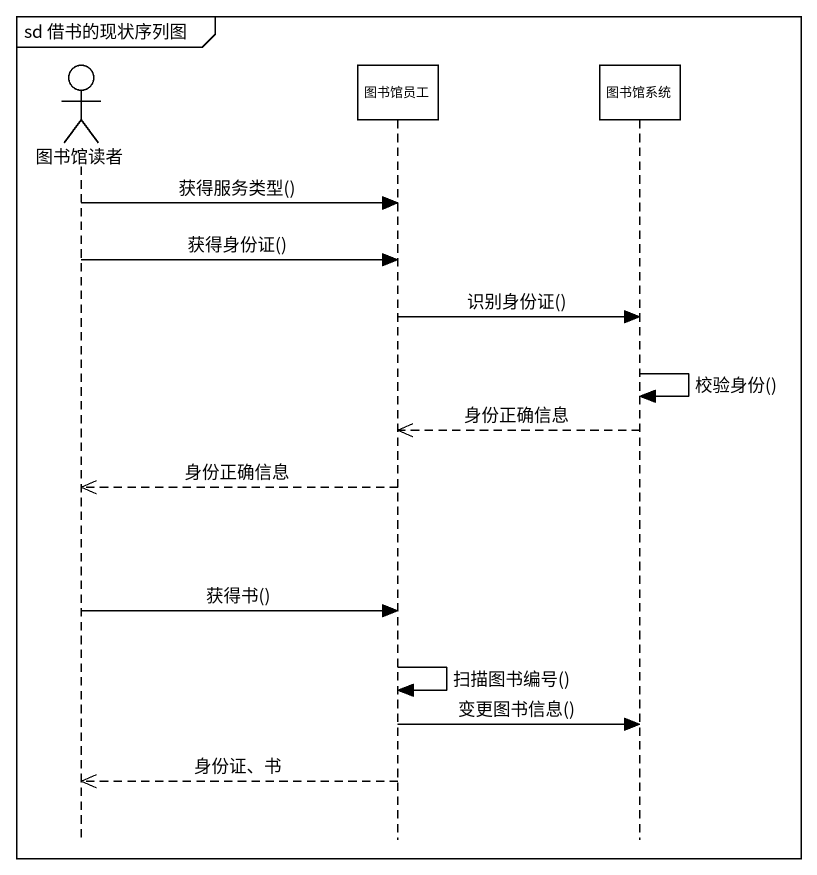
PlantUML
@startuml
mainframe sd 借书的现状序列图
hide footbox
actor 图书馆读者
participant 图书馆员工
participant 图书馆系统

图书馆读者 -> 图书馆员工 : 获得服务类型()
图书馆读者 -> 图书馆员工 : 获得身份证()
图书馆员工 -> 图书馆系统 : 识别身份证()
图书馆系统 -> 图书馆系统 : 校验身份()
图书馆系统 -->> 图书馆员工 : 身份正确信息
图书馆员工 -->> 图书馆读者 : 身份正确信息
图书馆读者 -> 图书馆员工 : 获得书()
图书馆员工 -> 图书馆员工 : 扫描图书编号()
图书馆员工 -> 图书馆系统 : 变更图书信息()
图书馆员工 -->> 图书馆读者 : 身份证、书
@enduml
